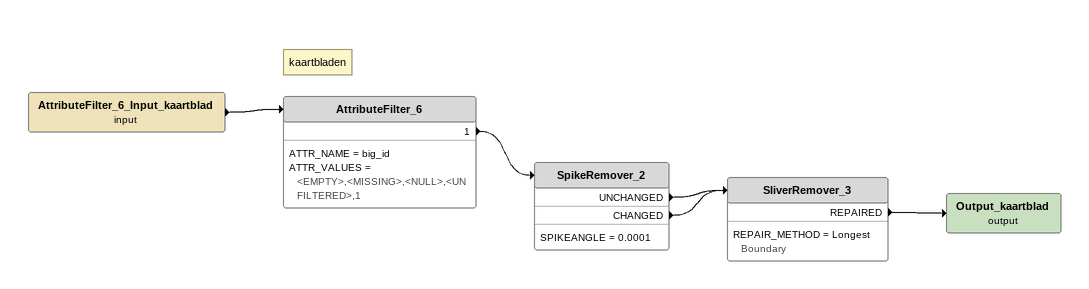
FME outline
AttributeFilter_6_Input_kaartblad (input)
    -> AttributeFilter_6
Note: kaartbladen
AttributeFilter_6
    ATTR_NAME = big_id
    ATTR_VALUES = <EMPTY>,<MISSING>,<NULL>,<UNFILTERED>,1
    1 -> SpikeRemover_2
SpikeRemover_2
    SPIKEANGLE = 0.0001
    UNCHANGED -> SliverRemover_3
    CHANGED -> SliverRemover_3
SliverRemover_3
    REPAIR_METHOD = Longest Boundary
    REPAIRED -> Output_kaartblad (output)
Output_kaartblad (output)
